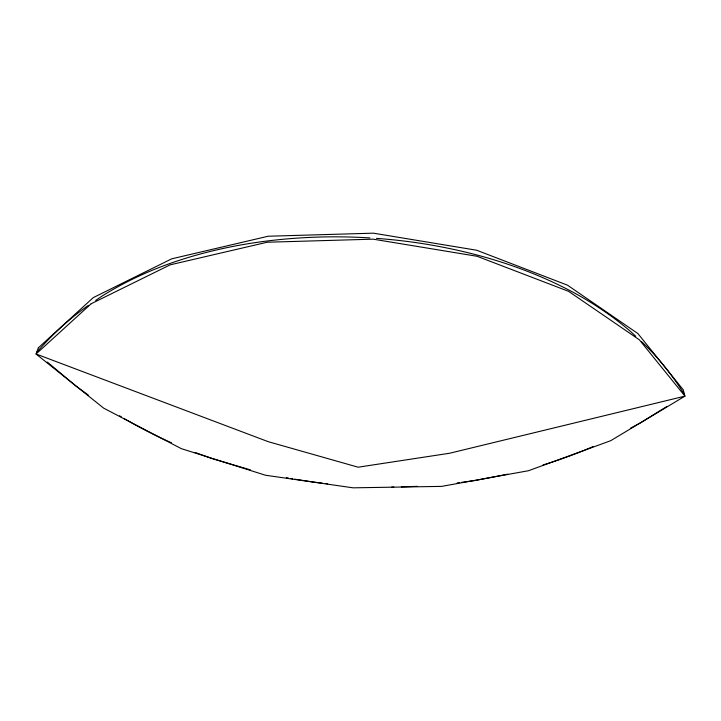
<?xml version="1.0" encoding="UTF-8"?>
<svg xmlns="http://www.w3.org/2000/svg" width="721" height="721" viewBox="0 0 721 721"><rect width="100%" height="100%" fill="white"/><g stroke="black" fill="none" stroke-linecap="round" stroke-linejoin="round"><path stroke-width="1.08" d="M36.627 352.452C52.011 334.832 69.198 318.673 88.458 305.344M95.65 300.441L101.94 296.16A337.599 233.054 3.5 0 1 161.648 266.536C213.497 246.933 268.924 238.11 324.207 236.93A387.483 260.551 2.8 0 1 369.837 237.912M667.15 406.32L641.05 422.488L630.451 428.229M507.719 474.166L475.427 480.438L461.458 482.367M457.159 482.962L459.313 482.664M417.441 486.342L401.363 486.873M294.754 479.186L312.77 481.943A547.609 520.174 -0.6 0 0 322.332 483.142M286.3 477.653L288.409 478.05M290.527 478.456L292.636 478.861M250.484 469.876L212.857 458.835L195.202 452.473M88.368 395.099L75.957 386.05L47.325 362.059M635.733 336.265L630.001 330.984A337.374 232.82 2 0 0 576.512 294.123C528.601 267.842 475.572 251.944 421.74 243.473A387.483 260.551 2.8 0 0 376.506 238.363M641.456 341.547C658.147 357.147 672.342 375.262 684.517 394.549M592.968 446.623A437.872 391.404 -1.8 0 1 543.039 464.955M393.864 487.063A547.609 520.174 -0.6 0 1 391.719 487.072M327.649 483.746A547.609 520.174 -0.6 0 1 325.522 483.512M171.508 442.802A437.962 392.179 4.7 0 1 124.138 418.55M121.362 416.909A437.962 392.179 4.7 0 1 119.515 415.801M38.375 347.801L36.05 353.993L103.662 408.149L181.322 448.651L265.499 475.238L353.128 487.829L441.64 486.378L528.493 470.723L610.723 440.684L684.95 396.144L683.211 389.755L637.869 333.544L567.508 285.183L476.617 250.223L373.388 233.171L268.176 236.236L171.742 258.812L93.243 297.638L38.375 347.801M91.179 303.748L36.05 353.993L268.221 441.676L358.112 467.199L449.607 453.248L684.95 396.144L639.374 339.825L568.599 291.347L477.104 256.288L373.154 239.165L267.221 242.229L170.156 264.841L91.179 303.748"/></g></svg>
